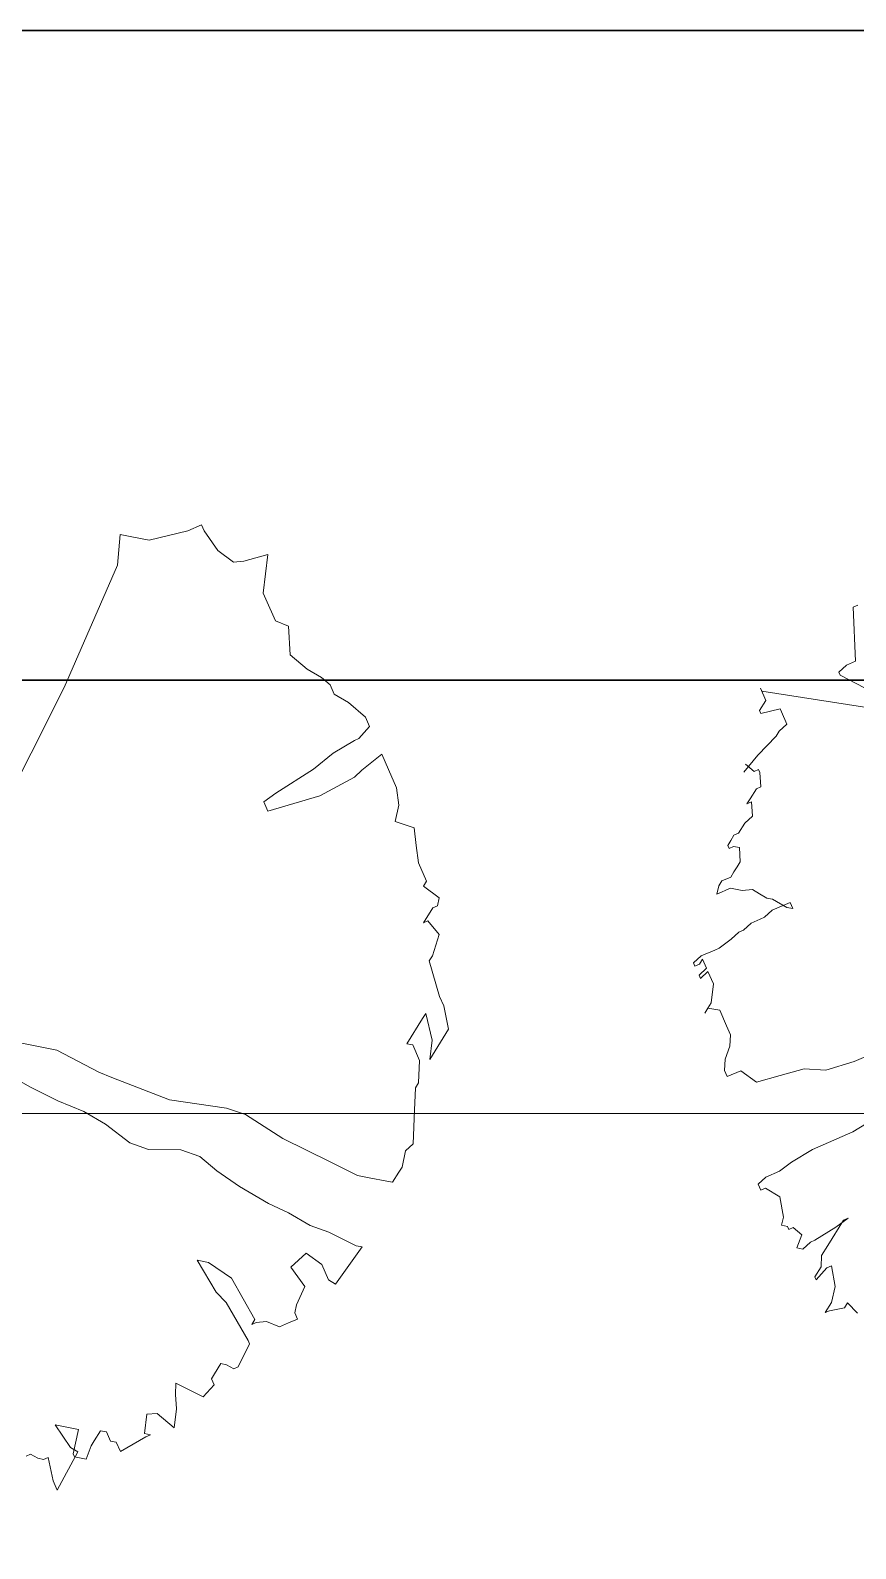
# Model space of a CAD drawing. Header units: millimetres. Extents: x 2342254 to 2635493, y 3886634 to 4043501.
# Drawn here: x 2425246 to 2427150, y 3981008 to 3984512 of the extents above; entities that cross this region are included whole.
import ezdxf

# ---------------------------------------------------------------- set-up
doc = ezdxf.new("R2010")
doc.units = ezdxf.units.MM
doc.header["$MEASUREMENT"] = 0
for name, color, linetype, lineweight in [('greenery', 82, 'Continuous', 5), ('landscape', 155, 'Continuous', 20), ('planters', 107, 'Continuous', 20), ('wall 0.4', 7, 'Continuous', 40)]:
    doc.layers.add(name, color=color, linetype=linetype, lineweight=lineweight)

# ---------------------------------------------------------------- blocks, each defined once
blk = doc.blocks.new('tr-flat-24-flat-1-flat-4-flat-1')
at = {"layer": 'greenery', "color": 3, "ltscale": 5}
for p, q in [((474611.5, -1753144.7), (474580.4, -1753158.2)), ((474611.5, -1753144.7), (474580.4, -1753158.2)), ((474617.7, -1753158.9), (474611.5, -1753144.7)), ((474617.7, -1753158.9), (474611.5, -1753144.7)), ((474424.1, -1753167.3), (474417.9, -1753237.7)), ((474424.1, -1753167.3), (474417.9, -1753237.7)), ((474424.1, -1753167.3), (474424.1, -1753167.3)), ((474424.1, -1753167.3), (474424.1, -1753167.3)), ((474451, -1753172.5), (474424.1, -1753167.3)), ((474424.1, -1753167.3), (474424.1, -1753167.3)), ((474424.1, -1753167.3), (474424.1, -1753167.3)), ((474451, -1753172.5), (474424.1, -1753167.3)), ((474491.4, -1753180.2), (474451, -1753172.5)), ((474491.4, -1753180.2), (474451, -1753172.5)), ((474535.9, -1753169.2), (474491.4, -1753180.2)), ((474535.9, -1753169.2), (474491.4, -1753180.2)), ((474580.4, -1753158.2), (474535.9, -1753169.2)), ((474580.4, -1753158.2), (474535.9, -1753169.2)), ((474535.9, -1753169.2), (474535.9, -1753169.2)), ((474535.9, -1753169.2), (474535.9, -1753169.2)), ((474649.8, -1753204.1), (474617.7, -1753158.9)), ((474649.8, -1753204.1), (474617.7, -1753158.9)), ((474686, -1753230.6), (474649.8, -1753204.1)), ((474686, -1753230.6), (474649.8, -1753204.1)), ((474764.7, -1753213.1), (474709.8, -1753228.7)), ((474764.7, -1753213.1), (474709.8, -1753228.7)), ((474754.3, -1753302.3), (474764.7, -1753213.1)), ((474754.3, -1753302.3), (474764.7, -1753213.1)), ((474417.9, -1753237.7), (474294.8, -1753520.1)), ((474417.9, -1753237.7), (474294.8, -1753520.1)), ((474709.8, -1753228.7), (474686, -1753230.6)), ((474709.8, -1753228.7), (474686, -1753230.6)), ((474760.6, -1753316.5), (474754.3, -1753302.3)), ((474760.6, -1753316.5), (474754.3, -1753302.3)), ((474782.3, -1753366.3), (474760.6, -1753316.5)), ((474782.3, -1753366.3), (474760.6, -1753316.5)), ((474812.3, -1753378.6), (474782.3, -1753366.3)), ((474812.3, -1753378.6), (474782.3, -1753366.3)), ((474816.5, -1753444.5), (474812.3, -1753378.6)), ((474816.5, -1753444.5), (474812.3, -1753378.6)), ((474855.8, -1753478.1), (474816.5, -1753444.5)), ((474855.8, -1753478.1), (474816.5, -1753444.5)), ((474889, -1753497.4), (474855.8, -1753478.1)), ((474889, -1753497.4), (474855.8, -1753478.1)), ((474908.6, -1753514.2), (474889, -1753497.4)), ((474908.6, -1753514.2), (474889, -1753497.4)), ((474294.8, -1753520.1), (474011.3, -1754084.3)), ((474294.8, -1753520.1), (474011.3, -1754084.3)), ((474917.9, -1753535.6), (474908.6, -1753514.2)), ((474917.9, -1753535.6), (474908.6, -1753514.2)), ((474951.1, -1753555), (474917.9, -1753535.6)), ((474951.1, -1753555), (474917.9, -1753535.6)), ((474990.4, -1753588.6), (474951.1, -1753555)), ((474990.4, -1753588.6), (474951.1, -1753555)), ((474999.7, -1753609.9), (474990.4, -1753588.6)), ((474999.7, -1753609.9), (474990.4, -1753588.6)), ((474964.6, -1753642.2), (474974.9, -1753637.7)), ((474964.6, -1753642.2), (474974.9, -1753637.7)), ((474974.9, -1753637.7), (474999.7, -1753609.9)), ((474974.9, -1753637.7), (474999.7, -1753609.9)), ((474870.4, -1753708.8), (474915.9, -1753671.9)), ((474870.4, -1753708.8), (474915.9, -1753671.9)), ((474915.9, -1753671.9), (474964.6, -1753642.2)), ((474915.9, -1753671.9), (474964.6, -1753642.2)), ((475027.7, -1753673.8), (474982.2, -1753710.7)), ((475027.7, -1753673.8), (474982.2, -1753710.7)), ((475043.2, -1753709.4), (475027.7, -1753673.8)), ((475043.2, -1753709.4), (475027.7, -1753673.8)), ((474783.4, -1753763.7), (474870.4, -1753708.8)), ((474783.4, -1753763.7), (474870.4, -1753708.8)), ((475061.9, -1753752), (475043.2, -1753709.4)), ((475061.9, -1753752), (475043.2, -1753709.4)), ((474964.6, -1753726.8), (474884.9, -1753770.1)), ((474964.6, -1753726.8), (474884.9, -1753770.1)), ((474982.2, -1753710.7), (474964.6, -1753726.8)), ((474982.2, -1753710.7), (474964.6, -1753726.8)), ((474755.5, -1753784.4), (474783.4, -1753763.7)), ((474755.5, -1753784.4), (474783.4, -1753763.7)), ((474884.9, -1753770.1), (474764.8, -1753805.7)), ((474884.9, -1753770.1), (474764.8, -1753805.7)), ((475067.1, -1753792.1), (475061.9, -1753752)), ((475067.1, -1753792.1), (475061.9, -1753752)), ((474764.8, -1753805.7), (474755.5, -1753784.4)), ((474764.8, -1753805.7), (474755.5, -1753784.4)), ((475058.8, -1753829.6), (475067.1, -1753792.1)), ((475058.8, -1753829.6), (475067.1, -1753792.1)), ((475102.3, -1753844.4), (475058.8, -1753829.6)), ((475102.3, -1753844.4), (475058.8, -1753829.6)), ((475107.5, -1753884.5), (475102.3, -1753844.4)), ((475107.5, -1753884.5), (475102.3, -1753844.4)), ((475112.6, -1753924.6), (475107.5, -1753884.5)), ((475112.6, -1753924.6), (475107.5, -1753884.5)), ((475131.3, -1753967.2), (475112.6, -1753924.6)), ((475131.3, -1753967.2), (475112.6, -1753924.6)), ((475124, -1753978.8), (475131.3, -1753967.2)), ((475124, -1753978.8), (475131.3, -1753967.2)), ((475160.3, -1754005.3), (475124, -1753978.8)), ((475160.3, -1754005.3), (475124, -1753978.8)), ((475145.8, -1754028.6), (475156.1, -1754024.1)), ((475145.8, -1754028.6), (475156.1, -1754024.1)), ((475156.1, -1754024.1), (475160.3, -1754005.3)), ((475156.1, -1754024.1), (475160.3, -1754005.3)), ((475124.1, -1754063.5), (475145.8, -1754028.6)), ((475124.1, -1754063.5), (475145.8, -1754028.6)), ((475134.4, -1754059), (475124.1, -1754063.5)), ((475134.4, -1754059), (475124.1, -1754063.5)), ((475160.3, -1754090), (475134.4, -1754059)), ((475160.3, -1754090), (475134.4, -1754059)), ((475144.8, -1754139.1), (475160.3, -1754090)), ((475144.8, -1754139.1), (475160.3, -1754090)), ((475160.3, -1754090), (475160.3, -1754090)), ((475160.3, -1754090), (475160.3, -1754090)), ((475160.3, -1754090), (475160.3, -1754090)), ((475160.3, -1754090), (475160.3, -1754090)), ((475137.5, -1754150.7), (475144.8, -1754139.1)), ((475137.5, -1754150.7), (475144.8, -1754139.1)), ((475137.5, -1754150.7), (475137.5, -1754150.7)), ((475161.4, -1754233.4), (475137.5, -1754150.7)), ((475137.5, -1754150.7), (475137.5, -1754150.7)), ((475161.4, -1754233.4), (475137.5, -1754150.7)), ((475170.7, -1754254.7), (475161.4, -1754233.4)), ((475170.7, -1754254.7), (475161.4, -1754233.4)), ((475182.1, -1754309), (475170.7, -1754254.7)), ((475182.1, -1754309), (475170.7, -1754254.7)), ((475085.8, -1754342.6), (475122, -1754284.5)), ((475085.8, -1754342.6), (475122, -1754284.5)), ((475122, -1754284.5), (475129.3, -1754272.8)), ((475122, -1754284.5), (475129.3, -1754272.8)), ((475129.3, -1754272.8), (475143.8, -1754334.2)), ((475129.3, -1754272.8), (475143.8, -1754334.2)), ((475138.6, -1754378.8), (475182.1, -1754309)), ((475138.6, -1754378.8), (475182.1, -1754309)), ((475143.8, -1754334.2), (475138.6, -1754378.8)), ((475143.8, -1754334.2), (475138.6, -1754378.8)), ((474197.7, -1754341.4), (474278.4, -1754356.9)), ((474197.7, -1754341.4), (474278.4, -1754356.9)), ((474278.4, -1754356.9), (474374.7, -1754408)), ((474278.4, -1754356.9), (474374.7, -1754408)), ((475099.3, -1754345.2), (475085.8, -1754342.6)), ((475099.3, -1754345.2), (475085.8, -1754342.6)), ((475114.8, -1754380.8), (475099.3, -1754345.2)), ((475114.8, -1754380.8), (475099.3, -1754345.2)), ((474374.7, -1754408), (474404.7, -1754420.2)), ((474374.7, -1754408), (474404.7, -1754420.2)), ((475112.8, -1754432.5), (475114.8, -1754380.8)), ((475112.8, -1754432.5), (475114.8, -1754380.8)), ((474217.4, -1754442.9), (474167.7, -1754413.8)), ((474217.4, -1754442.9), (474167.7, -1754413.8)), ((474280.5, -1754474.5), (474217.4, -1754442.9)), ((474280.5, -1754474.5), (474217.4, -1754442.9)), ((474404.7, -1754420.2), (474538.3, -1754471.9)), ((474404.7, -1754420.2), (474538.3, -1754471.9)), ((475103.5, -1754495.8), (475105.5, -1754444.1)), ((475103.5, -1754495.8), (475105.5, -1754444.1)), ((475105.5, -1754444.1), (475112.8, -1754432.5)), ((475105.5, -1754444.1), (475112.8, -1754432.5)), ((474340.6, -1754499.1), (474280.5, -1754474.5)), ((474340.6, -1754499.1), (474280.5, -1754474.5)), ((474538.3, -1754471.9), (474669.7, -1754490.7)), ((474538.3, -1754471.9), (474669.7, -1754490.7)), ((474390.3, -1754528.2), (474340.6, -1754499.1)), ((474390.3, -1754528.2), (474340.6, -1754499.1)), ((474669.7, -1754490.7), (474713.2, -1754505.5)), ((474669.7, -1754490.7), (474713.2, -1754505.5)), ((474713.2, -1754505.5), (474799.2, -1754561.1)), ((474713.2, -1754505.5), (474799.2, -1754561.1)), ((475100.4, -1754573.3), (475103.5, -1754495.8)), ((475100.4, -1754573.3), (475103.5, -1754495.8)), ((475103.5, -1754495.8), (475103.5, -1754495.8)), ((475103.5, -1754495.8), (475103.5, -1754495.8)), ((474446.2, -1754571.4), (474390.3, -1754528.2)), ((474446.2, -1754571.4), (474390.3, -1754528.2)), ((474489.7, -1754586.3), (474446.2, -1754571.4)), ((474489.7, -1754586.3), (474446.2, -1754571.4)), ((474564.2, -1754587.6), (474489.7, -1754586.3)), ((474564.2, -1754587.6), (474489.7, -1754586.3)), ((474799.2, -1754561.1), (474908.9, -1754614.7)), ((474799.2, -1754561.1), (474908.9, -1754614.7)), ((475082.8, -1754589.5), (475100.4, -1754573.3)), ((475082.8, -1754589.5), (475100.4, -1754573.3)), ((474607.7, -1754602.4), (474564.2, -1754587.6)), ((474607.7, -1754602.4), (474564.2, -1754587.6)), ((474647, -1754636), (474607.7, -1754602.4)), ((474647, -1754636), (474607.7, -1754602.4)), ((474908.9, -1754614.7), (474972, -1754646.4)), ((474908.9, -1754614.7), (474972, -1754646.4)), ((475074.5, -1754627), (475082.8, -1754589.5)), ((475074.5, -1754627), (475082.8, -1754589.5)), ((475082.8, -1754589.5), (475082.8, -1754589.5)), ((475082.8, -1754589.5), (475082.8, -1754589.5)), ((475082.8, -1754589.5), (475082.8, -1754589.5)), ((475082.8, -1754589.5), (475082.8, -1754589.5)), ((474699.8, -1754672.2), (474647, -1754636)), ((474699.8, -1754672.2), (474647, -1754636)), ((474972, -1754646.4), (474998.9, -1754651.5)), ((474972, -1754646.4), (474998.9, -1754651.5)), ((474998.9, -1754651.5), (475039.3, -1754659.3)), ((474998.9, -1754651.5), (475039.3, -1754659.3)), ((475052.8, -1754661.9), (475067.3, -1754638.6)), ((475052.8, -1754661.9), (475067.3, -1754638.6)), ((475067.3, -1754638.6), (475074.5, -1754627)), ((475067.3, -1754638.6), (475074.5, -1754627)), ((474766.1, -1754711), (474699.8, -1754672.2)), ((474766.1, -1754711), (474699.8, -1754672.2)), ((475039.3, -1754659.3), (475052.8, -1754661.9)), ((475039.3, -1754659.3), (475039.3, -1754659.3)), ((475039.3, -1754659.3), (475052.8, -1754661.9)), ((475039.3, -1754659.3), (475039.3, -1754659.3)), ((474812.6, -1754733), (474766.1, -1754711)), ((474812.6, -1754733), (474766.1, -1754711)), ((474862.3, -1754762), (474812.6, -1754733)), ((474862.3, -1754762), (474812.6, -1754733)), ((474905.8, -1754776.9), (474862.3, -1754762)), ((474905.8, -1754776.9), (474862.3, -1754762)), ((474969, -1754808.5), (474905.8, -1754776.9)), ((474969, -1754808.5), (474905.8, -1754776.9)), ((474817.9, -1754857.7), (474853, -1754825.4)), ((474817.9, -1754857.7), (474853, -1754825.4)), ((474853, -1754825.4), (474889.3, -1754851.8)), ((474853, -1754825.4), (474889.3, -1754851.8)), ((474921.4, -1754897.1), (474982.4, -1754811.1)), ((474921.4, -1754897.1), (474982.4, -1754811.1)), ((474982.4, -1754811.1), (474969, -1754808.5)), ((474982.4, -1754811.1), (474969, -1754808.5)), ((474601.5, -1754842.2), (474628.4, -1754847.3)), ((474646, -1754915.8), (474601.5, -1754842.2)), ((474601.5, -1754842.2), (474628.4, -1754847.3)), ((474646, -1754915.8), (474601.5, -1754842.2)), ((474628.4, -1754847.3), (474681.2, -1754883.5)), ((474628.4, -1754847.3), (474681.2, -1754883.5)), ((474850, -1754902.9), (474817.9, -1754857.7)), ((474850, -1754902.9), (474817.9, -1754857.7)), ((474889.3, -1754851.8), (474904.8, -1754887.4)), ((474889.3, -1754851.8), (474904.8, -1754887.4)), ((474681.2, -1754883.5), (474735.1, -1754978.5)), ((474681.2, -1754883.5), (474735.1, -1754978.5)), ((474904.8, -1754887.4), (474921.4, -1754897.1)), ((474904.8, -1754887.4), (474921.4, -1754897.1)), ((474668.8, -1754939.7), (474646, -1754915.8)), ((474668.8, -1754939.7), (474646, -1754915.8)), ((474831.3, -1754944.9), (474850, -1754902.9)), ((474831.3, -1754944.9), (474850, -1754902.9)), ((474719.6, -1755027.6), (474668.8, -1754939.7)), ((474719.6, -1755027.6), (474668.8, -1754939.7)), ((474827.2, -1754963.6), (474831.3, -1754944.9)), ((474827.2, -1754963.6), (474831.3, -1754944.9)), ((474833.4, -1754977.9), (474827.2, -1754963.6)), ((474833.4, -1754977.9), (474827.2, -1754963.6)), ((474831.3, -1754944.9), (474831.3, -1754944.9)), ((474831.3, -1754944.9), (474831.3, -1754944.9)), ((474735.1, -1754978.5), (474727.8, -1754990.1)), ((474735.1, -1754978.5), (474727.8, -1754990.1)), ((474727.8, -1754990.1), (474738.2, -1754985.6)), ((474727.8, -1754990.1), (474738.2, -1754985.6)), ((474738.2, -1754985.6), (474762, -1754983.7)), ((474738.2, -1754985.6), (474762, -1754983.7)), ((474762, -1754983.7), (474792, -1754996)), ((474762, -1754983.7), (474792, -1754996)), ((474792, -1754996), (474812.7, -1754986.9)), ((474792, -1754996), (474812.7, -1754986.9)), ((474812.7, -1754986.9), (474833.4, -1754977.9)), ((474812.7, -1754986.9), (474833.4, -1754977.9)), ((474696.8, -1755088.4), (474722.7, -1755034.7)), ((474696.8, -1755088.4), (474722.7, -1755034.7)), ((474722.7, -1755034.7), (474719.6, -1755027.6)), ((474722.7, -1755034.7), (474719.6, -1755027.6)), ((474634.7, -1755115.5), (474641.9, -1755103.9)), ((474634.7, -1755115.5), (474641.9, -1755103.9)), ((474641.9, -1755103.9), (474656.4, -1755080.6)), ((474641.9, -1755103.9), (474656.4, -1755080.6)), ((474656.4, -1755080.6), (474669.9, -1755083.2)), ((474656.4, -1755080.6), (474669.9, -1755083.2)), ((474669.9, -1755083.2), (474686.5, -1755092.9)), ((474669.9, -1755083.2), (474686.5, -1755092.9)), ((474686.5, -1755092.9), (474696.8, -1755088.4)), ((474686.5, -1755092.9), (474696.8, -1755088.4)), ((474551.9, -1755151.7), (474552.9, -1755125.9)), ((474551.9, -1755151.7), (474552.9, -1755125.9)), ((474552.9, -1755125.9), (474616.1, -1755157.5)), ((474552.9, -1755125.9), (474616.1, -1755157.5)), ((474616.1, -1755157.5), (474640.9, -1755129.7)), ((474616.1, -1755157.5), (474640.9, -1755129.7)), ((474637.8, -1755122.6), (474634.7, -1755115.5)), ((474637.8, -1755122.6), (474634.7, -1755115.5)), ((474640.9, -1755129.7), (474637.8, -1755122.6)), ((474640.9, -1755129.7), (474637.8, -1755122.6)), ((474554, -1755184.7), (474551.9, -1755151.7)), ((474554, -1755184.7), (474551.9, -1755151.7)), ((474616.1, -1755157.5), (474616.1, -1755157.5)), ((474616.1, -1755157.5), (474616.1, -1755157.5)), ((474480.5, -1755242.2), (474485.7, -1755197.6)), ((474480.5, -1755242.2), (474485.7, -1755197.6)), ((474485.7, -1755197.6), (474509.5, -1755195.7)), ((474485.7, -1755197.6), (474509.5, -1755195.7)), ((474509.5, -1755195.7), (474548.8, -1755229.2)), ((474509.5, -1755195.7), (474548.8, -1755229.2)), ((474548.8, -1755229.2), (474554, -1755184.7)), ((474548.8, -1755229.2), (474554, -1755184.7)), ((474274.5, -1755222.2), (474328.3, -1755232.5)), ((474309.7, -1755274.5), (474274.5, -1755222.2)), ((474274.5, -1755222.2), (474328.3, -1755232.5)), ((474309.7, -1755274.5), (474274.5, -1755222.2)), ((474328.3, -1755232.5), (474315.9, -1755288.7)), ((474328.3, -1755232.5), (474315.9, -1755288.7)), ((474364.6, -1755259), (474379.1, -1755235.7)), ((474364.6, -1755259), (474379.1, -1755235.7)), ((474379.1, -1755235.7), (474392.5, -1755238.3)), ((474379.1, -1755235.7), (474392.5, -1755238.3)), ((474392.5, -1755238.3), (474401.8, -1755259.6)), ((474392.5, -1755238.3), (474401.8, -1755259.6)), ((474424.6, -1755283.5), (474483.6, -1755249.3)), ((474424.6, -1755283.5), (474483.6, -1755249.3)), ((474494, -1755244.8), (474480.5, -1755242.2)), ((474494, -1755244.8), (474480.5, -1755242.2)), ((474483.6, -1755249.3), (474494, -1755244.8)), ((474483.6, -1755249.3), (474494, -1755244.8)), ((474548.8, -1755229.2), (474548.8, -1755229.2)), ((474548.8, -1755229.2), (474548.8, -1755229.2)), ((474278.7, -1755372.7), (474326.3, -1755284.2)), ((474278.7, -1755372.7), (474326.3, -1755284.2)), ((474326.3, -1755284.2), (474309.7, -1755274.5)), ((474326.3, -1755284.2), (474309.7, -1755274.5)), ((474346, -1755301), (474357.3, -1755270.6)), ((474346, -1755301), (474357.3, -1755270.6)), ((474357.3, -1755270.6), (474364.6, -1755259)), ((474357.3, -1755270.6), (474364.6, -1755259)), ((474357.3, -1755270.6), (474357.3, -1755270.6)), ((474357.3, -1755270.6), (474357.3, -1755270.6)), ((474401.8, -1755259.6), (474415.3, -1755262.2)), ((474401.8, -1755259.6), (474415.3, -1755262.2)), ((474415.3, -1755262.2), (474424.6, -1755283.5)), ((474415.3, -1755262.2), (474415.3, -1755262.2)), ((474415.3, -1755262.2), (474424.6, -1755283.5)), ((474415.3, -1755262.2), (474415.3, -1755262.2)), ((474207.2, -1755293.9), (474217.6, -1755289.4)), ((474207.2, -1755293.9), (474217.6, -1755289.4)), ((474217.6, -1755289.4), (474234.2, -1755299.1)), ((474217.6, -1755289.4), (474234.2, -1755299.1)), ((474234.2, -1755299.1), (474247.6, -1755301.7)), ((474234.2, -1755299.1), (474247.6, -1755301.7)), ((474247.6, -1755301.7), (474258, -1755297.1)), ((474247.6, -1755301.7), (474258, -1755297.1)), ((474258, -1755297.1), (474269.4, -1755351.4)), ((474258, -1755297.1), (474269.4, -1755351.4)), ((474315.9, -1755288.7), (474319, -1755295.8)), ((474315.9, -1755288.7), (474319, -1755295.8)), ((474319, -1755295.8), (474346, -1755301)), ((474319, -1755295.8), (474346, -1755301)), ((474269.4, -1755351.4), (474278.7, -1755372.7)), ((474269.4, -1755351.4), (474278.7, -1755372.7))]:
    blk.add_line(p, q, dxfattribs=at)
blk = doc.blocks.new('tr-flat-24-flat-1-flat-3-flat-1')
at = {"layer": 'greenery', "color": 3, "ltscale": 5}
for p, q in [((473153.1, -1753333.5), (473142.7, -1753338)), ((473153.1, -1753333.5), (473142.7, -1753338)), ((473142.7, -1753338), (473147.9, -1753462.7)), ((473142.7, -1753338), (473147.9, -1753462.7)), ((473147.9, -1753462.7), (473127.2, -1753471.8)), ((473147.9, -1753462.7), (473127.2, -1753471.8)), ((473127.2, -1753471.8), (473109.6, -1753487.9)), ((473127.2, -1753471.8), (473109.6, -1753487.9)), ((473109.6, -1753487.9), (473112.7, -1753495)), ((473109.6, -1753487.9), (473112.7, -1753495)), ((473112.7, -1753495), (473288.7, -1753587.4)), ((473112.7, -1753495), (473288.7, -1753587.4)), ((472928.5, -1753524.8), (472940.9, -1753553.2)), ((472931.6, -1753531.9), (472928.5, -1753524.8)), ((472928.5, -1753524.8), (472940.9, -1753553.2)), ((472931.6, -1753531.9), (472928.5, -1753524.8)), ((473288.7, -1753587.4), (472931.6, -1753531.9)), ((473288.7, -1753587.4), (472931.6, -1753531.9)), ((472940.9, -1753553.2), (472926.4, -1753576.5)), ((472940.9, -1753553.2), (472926.4, -1753576.5)), ((472926.4, -1753576.5), (472929.5, -1753583.6)), ((472926.4, -1753576.5), (472929.5, -1753583.6)), ((472929.5, -1753583.6), (472974, -1753572.6)), ((472929.5, -1753583.6), (472974, -1753572.6)), ((472974, -1753572.6), (472977.1, -1753579.7)), ((472974, -1753572.6), (472977.1, -1753579.7)), ((472977.1, -1753579.7), (472989.6, -1753608.1)), ((472977.1, -1753579.7), (472989.6, -1753608.1)), ((472964.7, -1753635.9), (472922.3, -1753679.9)), ((472964.7, -1753635.9), (472922.3, -1753679.9)), ((472972, -1753624.3), (472964.7, -1753635.9)), ((472972, -1753624.3), (472964.7, -1753635.9)), ((472964.7, -1753635.9), (472964.7, -1753635.9)), ((472964.7, -1753635.9), (472964.7, -1753635.9)), ((472989.6, -1753608.1), (472972, -1753624.3)), ((472989.6, -1753608.1), (472972, -1753624.3)), ((472922.3, -1753679.9), (472890.2, -1753719.3)), ((472922.3, -1753679.9), (472890.2, -1753719.3)), ((472894.4, -1753700.5), (472914, -1753717.3)), ((472894.4, -1753700.5), (472914, -1753717.3)), ((472914, -1753717.3), (472924.4, -1753712.8)), ((472914, -1753717.3), (472924.4, -1753712.8)), ((472914, -1753717.3), (472914, -1753717.3)), ((472914, -1753717.3), (472914, -1753717.3)), ((472924.4, -1753712.8), (472927.5, -1753719.9)), ((472924.4, -1753712.8), (472924.4, -1753712.8)), ((472924.4, -1753712.8), (472927.5, -1753719.9)), ((472924.4, -1753712.8), (472924.4, -1753712.8)), ((472927.5, -1753719.9), (472929.6, -1753752.9)), ((472927.5, -1753719.9), (472929.6, -1753752.9)), ((472919.2, -1753757.4), (472904.7, -1753780.7)), ((472919.2, -1753757.4), (472904.7, -1753780.7)), ((472929.6, -1753752.9), (472919.2, -1753757.4)), ((472929.6, -1753752.9), (472919.2, -1753757.4)), ((472919.2, -1753757.4), (472919.2, -1753757.4)), ((472919.2, -1753757.4), (472919.2, -1753757.4)), ((472919.2, -1753757.4), (472919.2, -1753757.4)), ((472919.2, -1753757.4), (472919.2, -1753757.4)), ((472919.2, -1753757.4), (472919.2, -1753757.4)), ((472919.2, -1753757.4), (472919.2, -1753757.4)), ((472904.7, -1753780.7), (472897.5, -1753792.3)), ((472904.7, -1753780.7), (472897.5, -1753792.3)), ((472897.5, -1753792.3), (472907.8, -1753787.8)), ((472897.5, -1753792.3), (472907.8, -1753787.8)), ((472904.7, -1753780.7), (472904.7, -1753780.7)), ((472904.7, -1753780.7), (472904.7, -1753780.7)), ((472907.8, -1753787.8), (472909.9, -1753820.7)), ((472907.8, -1753787.8), (472909.9, -1753820.7)), ((472892.3, -1753836.9), (472877.8, -1753860.1)), ((472892.3, -1753836.9), (472877.8, -1753860.1)), ((472909.9, -1753820.7), (472892.3, -1753836.9)), ((472909.9, -1753820.7), (472892.3, -1753836.9)), ((472860.2, -1753876.3), (472853, -1753887.9)), ((472860.2, -1753876.3), (472853, -1753887.9)), ((472867.5, -1753864.7), (472860.2, -1753876.3)), ((472867.5, -1753864.7), (472860.2, -1753876.3)), ((472877.8, -1753860.1), (472867.5, -1753864.7)), ((472877.8, -1753860.1), (472867.5, -1753864.7)), ((472853, -1753887.9), (472856.1, -1753895)), ((472853, -1753887.9), (472856.1, -1753895)), ((472856.1, -1753895), (472866.5, -1753890.5)), ((472856.1, -1753895), (472866.5, -1753890.5)), ((472856.1, -1753895), (472856.1, -1753895)), ((472856.1, -1753895), (472856.1, -1753895)), ((472866.5, -1753890.5), (472879.9, -1753893.1)), ((472866.5, -1753890.5), (472866.5, -1753890.5)), ((472866.5, -1753890.5), (472879.9, -1753893.1)), ((472866.5, -1753890.5), (472866.5, -1753890.5)), ((472879.9, -1753893.1), (472882, -1753926.1)), ((472879.9, -1753893.1), (472882, -1753926.1)), ((472867.5, -1753949.3), (472860.3, -1753961)), ((472867.5, -1753949.3), (472860.3, -1753961)), ((472874.8, -1753937.7), (472867.5, -1753949.3)), ((472874.8, -1753937.7), (472867.5, -1753949.3)), ((472882, -1753926.1), (472874.8, -1753937.7)), ((472882, -1753926.1), (472874.8, -1753937.7)), ((472882, -1753926.1), (472882, -1753926.1)), ((472882, -1753926.1), (472882, -1753926.1)), ((472832.3, -1753981.6), (472828.2, -1754000.4)), ((472832.3, -1753981.6), (472828.2, -1754000.4)), ((472839.6, -1753970), (472832.3, -1753981.6)), ((472839.6, -1753970), (472832.3, -1753981.6)), ((472832.3, -1753981.6), (472832.3, -1753981.6)), ((472832.3, -1753981.6), (472832.3, -1753981.6)), ((472860.3, -1753961), (472839.6, -1753970)), ((472860.3, -1753961), (472839.6, -1753970)), ((472848.9, -1753991.3), (472859.2, -1753986.8)), ((472848.9, -1753991.3), (472859.2, -1753986.8)), ((472859.2, -1753986.8), (472886.2, -1753992)), ((472859.2, -1753986.8), (472886.2, -1753992)), ((472886.2, -1753992), (472910, -1753990)), ((472886.2, -1753992), (472910, -1753990)), ((472910, -1753990), (472926.5, -1753999.7)), ((472910, -1753990), (472926.5, -1753999.7)), ((472828.2, -1754000.4), (472838.5, -1753995.9)), ((472828.2, -1754000.4), (472838.5, -1753995.9)), ((472838.5, -1753995.9), (472848.9, -1753991.3)), ((472838.5, -1753995.9), (472848.9, -1753991.3)), ((472848.9, -1753991.3), (472848.9, -1753991.3)), ((472848.9, -1753991.3), (472848.9, -1753991.3)), ((472926.5, -1753999.7), (472943.1, -1754009.4)), ((472926.5, -1753999.7), (472943.1, -1754009.4)), ((472943.1, -1754009.4), (472956.5, -1754012)), ((472943.1, -1754009.4), (472956.5, -1754012)), ((472996.9, -1754019.7), (472955.5, -1754037.8)), ((472996.9, -1754019.7), (472955.5, -1754037.8)), ((472956.5, -1754012), (472989.7, -1754031.4)), ((472956.5, -1754012), (472989.7, -1754031.4)), ((472996.9, -1754019.7), (472996.9, -1754019.7)), ((473003.1, -1754034), (472996.9, -1754019.7)), ((472996.9, -1754019.7), (472996.9, -1754019.7)), ((473003.1, -1754034), (472996.9, -1754019.7)), ((472927.6, -1754058.5), (472906.9, -1754067.6)), ((472927.6, -1754058.5), (472906.9, -1754067.6)), ((472937.9, -1754054), (472927.6, -1754058.5)), ((472937.9, -1754054), (472927.6, -1754058.5)), ((472927.6, -1754058.5), (472927.6, -1754058.5)), ((472927.6, -1754058.5), (472927.6, -1754058.5)), ((472955.5, -1754037.8), (472937.9, -1754054)), ((472955.5, -1754037.8), (472937.9, -1754054)), ((472989.7, -1754031.4), (473003.1, -1754034)), ((472989.7, -1754031.4), (473003.1, -1754034)), ((472878.9, -1754088.3), (472861.3, -1754104.4)), ((472878.9, -1754088.3), (472861.3, -1754104.4)), ((472889.3, -1754083.7), (472878.9, -1754088.3)), ((472889.3, -1754083.7), (472878.9, -1754088.3)), ((472906.9, -1754067.6), (472889.3, -1754083.7)), ((472906.9, -1754067.6), (472889.3, -1754083.7)), ((472823, -1754129.6), (472792, -1754143.2)), ((472823, -1754129.6), (472792, -1754143.2)), ((472833.4, -1754125.1), (472823, -1754129.6)), ((472833.4, -1754125.1), (472823, -1754129.6)), ((472861.3, -1754104.4), (472833.4, -1754125.1)), ((472861.3, -1754104.4), (472833.4, -1754125.1)), ((472792, -1754143.2), (472774.4, -1754159.3)), ((472792, -1754143.2), (472774.4, -1754159.3)), ((472774.4, -1754159.3), (472777.5, -1754166.4)), ((472774.4, -1754159.3), (472777.5, -1754166.4)), ((472777.5, -1754166.4), (472787.9, -1754161.9)), ((472777.5, -1754166.4), (472787.9, -1754161.9)), ((472787.9, -1754161.9), (472795.1, -1754150.3)), ((472787.9, -1754161.9), (472795.1, -1754150.3)), ((472795.1, -1754150.3), (472798.2, -1754157.4)), ((472795.1, -1754150.3), (472798.2, -1754157.4)), ((472798.2, -1754157.4), (472804.4, -1754171.6)), ((472798.2, -1754157.4), (472804.4, -1754171.6)), ((472804.4, -1754171.6), (472786.8, -1754187.8)), ((472804.4, -1754171.6), (472786.8, -1754187.8)), ((472786.8, -1754187.8), (472789.9, -1754194.9)), ((472786.8, -1754187.8), (472789.9, -1754194.9)), ((472789.9, -1754194.9), (472807.5, -1754178.7)), ((472789.9, -1754194.9), (472807.5, -1754178.7)), ((472807.5, -1754178.7), (472820, -1754207.2)), ((472807.5, -1754178.7), (472820, -1754207.2)), ((472820, -1754207.2), (472814.8, -1754251.7)), ((472820, -1754207.2), (472814.8, -1754251.7)), ((472800.3, -1754275), (472807.5, -1754263.4)), ((472807.5, -1754263.4), (472800.3, -1754275)), ((472800.3, -1754275), (472807.5, -1754263.4)), ((472807.5, -1754263.4), (472800.3, -1754275)), ((472814.8, -1754251.7), (472807.5, -1754263.4)), ((472814.8, -1754251.7), (472807.5, -1754263.4)), ((472807.5, -1754263.4), (472834.5, -1754268.5)), ((472807.5, -1754263.4), (472834.5, -1754268.5)), ((472834.5, -1754268.5), (472850, -1754304.1)), ((472834.5, -1754268.5), (472850, -1754304.1)), ((472850, -1754304.1), (472859.3, -1754325.4)), ((472850, -1754304.1), (472859.3, -1754325.4)), ((472859.3, -1754325.4), (472858.3, -1754351.2)), ((472859.3, -1754325.4), (472858.3, -1754351.2)), ((472858.3, -1754351.2), (472846.9, -1754381.6)), ((472858.3, -1754351.2), (472846.9, -1754381.6)), ((473145, -1754386.8), (473186.4, -1754368.7)), ((473145, -1754386.8), (473186.4, -1754368.7)), ((472846.9, -1754381.6), (472845.9, -1754407.5)), ((472846.9, -1754381.6), (472845.9, -1754407.5)), ((472845.9, -1754407.5), (472852.1, -1754421.7)), ((472845.9, -1754407.5), (472845.9, -1754407.5)), ((472845.9, -1754407.5), (472852.1, -1754421.7)), ((472845.9, -1754407.5), (472845.9, -1754407.5)), ((472846.9, -1754381.6), (472846.9, -1754381.6)), ((472846.9, -1754381.6), (472846.9, -1754381.6)), ((472852.1, -1754421.7), (472883.1, -1754408.1)), ((472852.1, -1754421.7), (472883.1, -1754408.1)), ((472883.1, -1754408.1), (472919.4, -1754434.6)), ((472883.1, -1754408.1), (472919.4, -1754434.6)), ((472974.2, -1754419.1), (473029.1, -1754403.6)), ((472974.2, -1754419.1), (473029.1, -1754403.6)), ((473029.1, -1754403.6), (473079.8, -1754406.8)), ((473029.1, -1754403.6), (473079.8, -1754406.8)), ((473079.8, -1754406.8), (473145, -1754386.8)), ((473079.8, -1754406.8), (473145, -1754386.8)), ((472852.1, -1754421.7), (472852.1, -1754421.7)), ((472852.1, -1754421.7), (472852.1, -1754421.7)), ((472919.4, -1754434.6), (472974.2, -1754419.1)), ((472919.4, -1754434.6), (472974.2, -1754419.1)), ((473142, -1754549), (473048.8, -1754589.7)), ((473142, -1754549), (473048.8, -1754589.7)), ((473190.6, -1754519.2), (473142, -1754549)), ((473190.6, -1754519.2), (473142, -1754549)), ((473000.2, -1754619.4), (472972.2, -1754640.1)), ((473000.2, -1754619.4), (472972.2, -1754640.1)), ((473048.8, -1754589.7), (473000.2, -1754619.4)), ((473048.8, -1754589.7), (473000.2, -1754619.4)), ((472941.2, -1754653.7), (472923.6, -1754669.8)), ((472941.2, -1754653.7), (472923.6, -1754669.8)), ((472972.2, -1754640.1), (472941.2, -1754653.7)), ((472972.2, -1754640.1), (472941.2, -1754653.7)), ((472923.6, -1754669.8), (472929.8, -1754684)), ((472923.6, -1754669.8), (472923.6, -1754669.8)), ((472923.6, -1754669.8), (472929.8, -1754684)), ((472923.6, -1754669.8), (472923.6, -1754669.8)), ((472929.8, -1754684), (472940.1, -1754679.5)), ((472929.8, -1754684), (472940.1, -1754679.5)), ((472940.1, -1754679.5), (472973.3, -1754698.9)), ((472940.1, -1754679.5), (472940.1, -1754679.5)), ((472940.1, -1754679.5), (472973.3, -1754698.9)), ((472940.1, -1754679.5), (472940.1, -1754679.5)), ((472973.3, -1754698.9), (472981.6, -1754746.1)), ((472973.3, -1754698.9), (472981.6, -1754746.1)), ((472981.6, -1754746.1), (472977.4, -1754764.8)), ((472981.6, -1754746.1), (472977.4, -1754764.8)), ((473120.3, -1754753.1), (473084, -1754811.3)), ((473120.3, -1754753.1), (473084, -1754811.3)), ((473102.7, -1754769.3), (473130.6, -1754748.6)), ((473102.7, -1754769.3), (473130.6, -1754748.6)), ((473130.6, -1754748.6), (473120.3, -1754753.1)), ((473130.6, -1754748.6), (473120.3, -1754753.1)), ((472977.4, -1754764.8), (472990.9, -1754767.4)), ((472977.4, -1754764.8), (472977.4, -1754764.8)), ((472977.4, -1754764.8), (472990.9, -1754767.4)), ((472977.4, -1754764.8), (472977.4, -1754764.8)), ((472990.9, -1754767.4), (472994, -1754774.5)), ((472990.9, -1754767.4), (472994, -1754774.5)), ((472994, -1754774.5), (473004.3, -1754770)), ((472994, -1754774.5), (473004.3, -1754770)), ((473004.3, -1754770), (473024, -1754786.8)), ((473004.3, -1754770), (473024, -1754786.8)), ((473024, -1754786.8), (473012.6, -1754817.1)), ((473024, -1754786.8), (473012.6, -1754817.1)), ((473054, -1754799), (473102.7, -1754769.3)), ((473054, -1754799), (473102.7, -1754769.3)), ((473012.6, -1754817.1), (473026.1, -1754819.7)), ((473012.6, -1754817.1), (473026.1, -1754819.7)), ((473026.1, -1754819.7), (473043.7, -1754803.6)), ((473026.1, -1754819.7), (473043.7, -1754803.6)), ((473043.7, -1754803.6), (473054, -1754799)), ((473043.7, -1754803.6), (473054, -1754799)), ((473084, -1754811.3), (473069.6, -1754834.6)), ((473084, -1754811.3), (473069.6, -1754834.6)), ((473068.5, -1754860.4), (473054, -1754883.7)), ((473068.5, -1754860.4), (473054, -1754883.7)), ((473057.2, -1754890.8), (473082, -1754863)), ((473057.2, -1754890.8), (473082, -1754863)), ((473069.6, -1754834.6), (473068.5, -1754860.4)), ((473069.6, -1754834.6), (473068.5, -1754860.4)), ((473082, -1754863), (473092.3, -1754858.5)), ((473082, -1754863), (473092.3, -1754858.5)), ((473092.3, -1754858.5), (473100.6, -1754905.7)), ((473092.3, -1754858.5), (473100.6, -1754905.7)), ((473054, -1754883.7), (473057.2, -1754890.8)), ((473054, -1754883.7), (473057.2, -1754890.8)), ((473100.6, -1754905.7), (473092.4, -1754943.1)), ((473100.6, -1754905.7), (473092.4, -1754943.1)), ((473092.4, -1754943.1), (473077.9, -1754966.4)), ((473092.4, -1754943.1), (473077.9, -1754966.4)), ((473077.9, -1754966.4), (473088.2, -1754961.9)), ((473077.9, -1754966.4), (473088.2, -1754961.9)), ((473088.2, -1754961.9), (473122.4, -1754955.4)), ((473088.2, -1754961.9), (473122.4, -1754955.4)), ((473122.4, -1754955.4), (473129.6, -1754943.8)), ((473122.4, -1754955.4), (473129.6, -1754943.8)), ((473129.6, -1754943.8), (473152.4, -1754967.7)), ((473129.6, -1754943.8), (473152.4, -1754967.7))]:
    blk.add_line(p, q, dxfattribs=at)
blk = doc.blocks.new('oldblk')
at = {"layer": 'landscape', "lineweight": 30, "ltscale": 5}
for points in [[(2475977.2, 4309866.8), (2473494.7, 4309713.9), (2473661.5, 4307047.5, -0.477998), (2472513.7, 4305996.4, -0.370842), (2469112.7, 4309951.3), (2469112.7, 4321739.9, -0.414214), (2473112.7, 4325739.9), (2494423.1, 4325739.9)], [(2494423.1, 4324239.9), (2474612.7, 4324239.9, 0.414214), (2470612.7, 4320239.9), (2470612.7, 4306828.8)]]:
    blk.add_lwpolyline(points, format="xyb", dxfattribs=at)
at = {"layer": 'planters'}
blk.add_lwpolyline([(2494423.1, 4323239.9), (2474612.7, 4323239.9, 0.414214), (2471612.7, 4320239.9), (2471612.7, 4306243.2)], format="xyb", dxfattribs=at)
at = {"ltscale": 5}
for name, p in [('tr-flat-24-flat-1-flat-4-flat-1', (2009838.8, 6077743.3)), ('tr-flat-24-flat-1-flat-3-flat-1', (2012811.8, 6077746.7))]:
    blk.add_blockref(name, p, dxfattribs=at)

msp = doc.modelspace()

# ---------------------------------------------------------------- block references
at = {"layer": 'wall 0.4'}
msp.add_blockref('oldblk', (-58809.9, -341227.5), dxfattribs=at)

doc.saveas('drawing.dxf')
